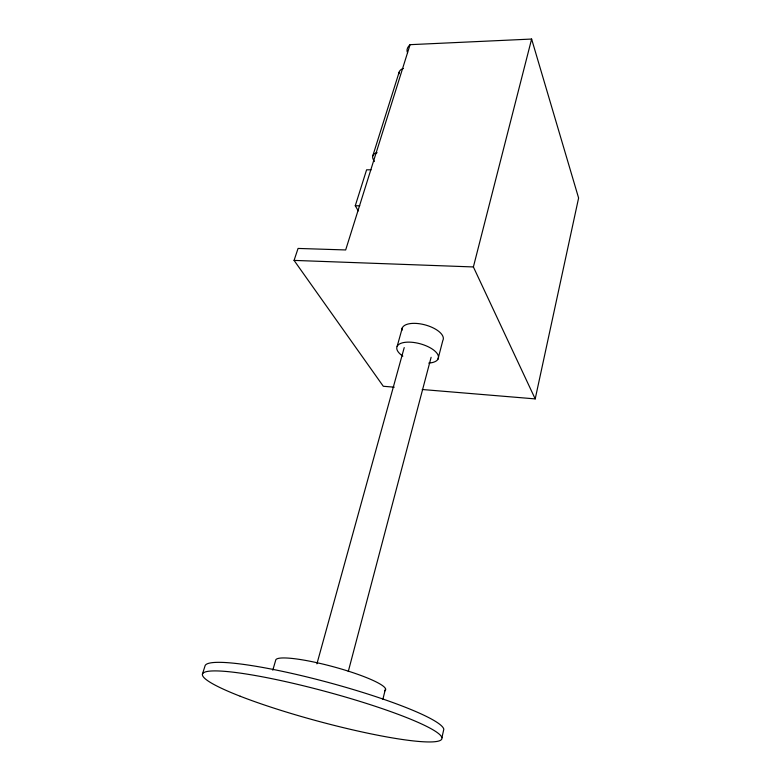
<?xml version="1.0" encoding="UTF-8"?>
<svg xmlns="http://www.w3.org/2000/svg" width="781" height="781" viewBox="0 0 781 781"><rect width="100%" height="100%" fill="white"/><g stroke="black" fill="none" stroke-linecap="round" stroke-linejoin="round"><path stroke-width="1.17" d="M422.189 389.504L535.2 398.896L578.604 198.003L531.617 39.05L410.074 44.673L345.671 249.949L298.069 248.436L294.066 260.395L383.305 386.273L394.239 387.181M441.919 737.703L443.813 729.239A123.652 16.157 15.1 0 0 324.203 681.344A123.652 16.157 15.1 0 0 204.993 666.047L202.396 674.247M382.885 699.259L385.511 688.676M535.2 398.896L473.384 266.946L531.617 39.05M437.956 359.192L442.798 340.594A21.302 9.489 15.1 0 0 424.356 324.701A21.302 9.489 15.1 0 0 401.971 330.285M348.267 671.543L431.112 357.298M316.92 663.85L404.226 347.594M397.148 346.383L402.332 327.825M272.794 670.176L275.839 659.74A56.945 8.611 15.1 0 1 338.066 668.067A56.945 8.611 15.1 0 1 384.779 690.804M358.254 210.88L355.267 205.745L366.601 169.819L371.043 169.819M372.762 155.966L399.159 72.106M355.267 205.745L359.758 205.803M294.066 260.395L473.384 266.946M374.372 161.54L373.25 159.412A10.934 6.268 18.5 0 1 377.106 152.695M407.555 52.678A9.167 6.248 -26.5 0 1 410.074 44.673M402.85 356.126A21.468 9.216 15.1 0 1 404.021 342.488A21.468 9.216 15.1 0 1 434.392 350.63A21.468 9.216 15.1 0 1 428.789 363.077M398.993 73.902A10.514 6.795 19.4 0 1 403.494 68.464M240.216 696.242A124.033 15.327 15.1 0 0 438.834 740.993A124.033 15.327 15.1 0 0 287.447 682.028A124.033 15.327 15.1 0 0 240.216 696.242"/></g></svg>
